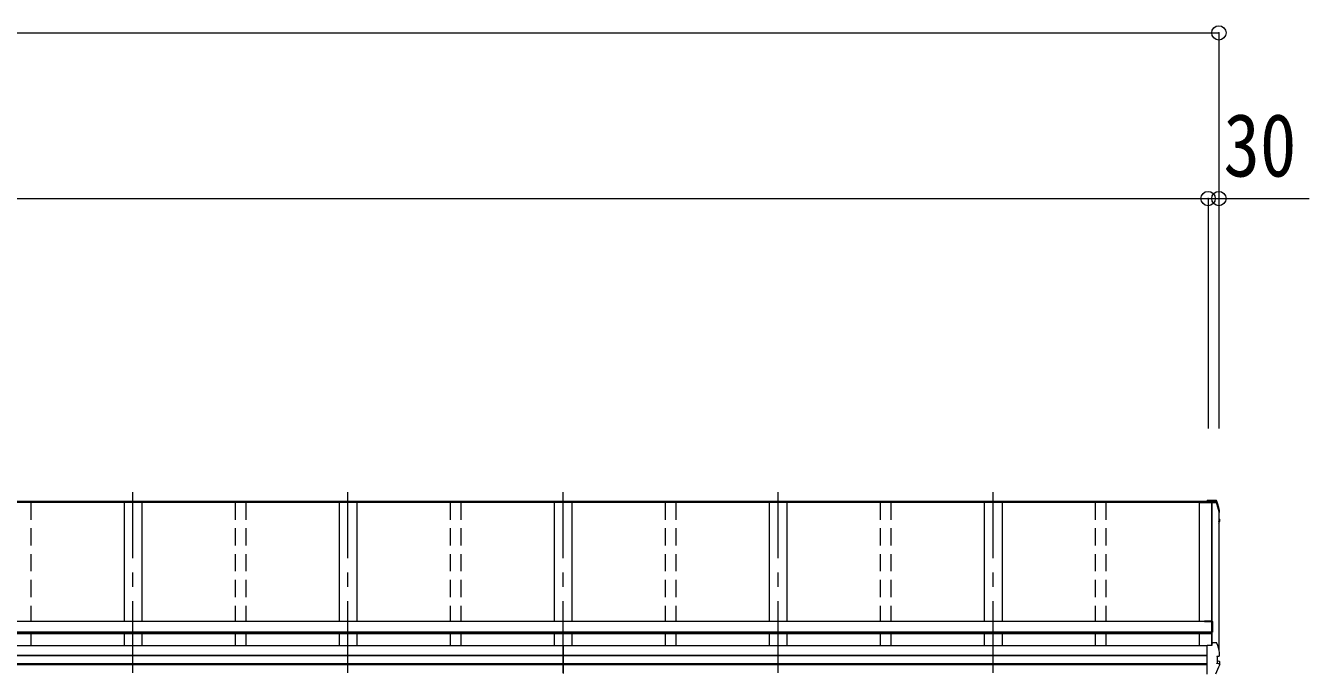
# Model space of a CAD drawing. Units: millimetres, scale not verified. Extents: x -11243 to 11243, y -7760 to 7760.
# Drawn here: x -3686 to -104, y -1896 to -89 of the extents above; entities that cross this region are included whole.
import ezdxf
from ezdxf.enums import TextEntityAlignment as Align

# ---------------------------------------------------------------- set-up
doc = ezdxf.new("R2010")
doc.units = ezdxf.units.MM
doc.header["$LTSCALE"] = 40
doc.header["$PDMODE"] = 32
doc.header["$PDSIZE"] = 40
doc.linetypes.add('CHAIN1', pattern=[8, 5, -1, 1, -1])
doc.linetypes.add('DASHED1', pattern=[1.8, 1.2, -0.6])
for name, color, linetype, lineweight in [('0-1_本体', 5, 'CHAIN1', 9), ('0-3_ELV2', 4, 'Continuous', 9), ('0-E_DET2', 6, 'Continuous', 9)]:
    doc.layers.add(name, color=color, linetype=linetype, lineweight=lineweight)
doc.styles.add('ＭＳ ゴシック', font='')
doc.styles.get('ＭＳ ゴシック').set_extended_font_data('MS Gothic')

msp = doc.modelspace()

# ---------------------------------------------------------------- linework, layer by layer
at = {"layer": '0-1_本体'}
for p, q in [((-3386.26, -1894.82), (-3386.26, -1390.64)), ((-2786.26, -1894.82), (-2786.26, -1390.64)), ((-2186.26, -1894.82), (-2186.26, -1390.64)), ((-1586.26, -1894.82), (-1586.26, -1390.64)), ((-986.26, -1894.82), (-986.26, -1390.64))]:
    msp.add_line(p, q, dxfattribs=at)
at = {"layer": '0-3_ELV2'}
for p, q in [((-386.26, -1418.26), (-8186.26, -1418.26)), ((-386.26, -1419.16), (-8186.26, -1419.16)), ((-389.26, -1415.99), (-8183.26, -1415.99)), ((-3411.26, -1419.08), (-3411.26, -1751.52)), ((-3361.26, -1419.08), (-3361.26, -1751.52)), ((-2811.26, -1419.08), (-2811.26, -1751.52)), ((-2761.26, -1419.08), (-2761.26, -1751.52)), ((-2211.26, -1419.08), (-2211.26, -1751.52)), ((-2161.26, -1419.08), (-2161.26, -1751.52)), ((-1611.26, -1419.08), (-1611.26, -1751.52)), ((-1561.26, -1419.08), (-1561.26, -1751.52)), ((-1011.26, -1419.08), (-1011.26, -1751.52)), ((-961.26, -1419.08), (-961.26, -1751.52)), ((-411.26, -1419.08), (-411.26, -1751.52)), ((-411.26, -1419.17), (-362.82, -1419.17)), ((-364.25, -1413.91), (-389.26, -1413.91)), ((-389.26, -1417.93), (-389.26, -1413.91)), ((-389.26, -1416.43), (-375.06, -1416.43)), ((-386.26, -1418.93), (-375.44, -1418.93)), ((-375.96, -1816.54), (-375.96, -1419.17)), ((-375.06, -1416.43), (-375.44, -1418.93)), ((-375.36, -1419.17), (-375.36, -1812.59)), ((-375.06, -1417.52), (-375.28, -1419.02)), ((-375.28, -1419.02), (-375.28, -1418.67)), ((-375.28, -1419.02), (-362.87, -1419.02)), ((-375.06, -1417.52), (-375.06, -1416.43)), ((-363.01, -1417.52), (-375.06, -1417.52)), ((-364.25, -1413.91), (-364.25, -1413.9)), ((-364.25, -1413.91), (-364.25, -1413.91)), ((-356.26, -1442.53), (-356.26, -1829.4)), ((-356.26, -1445.48), (-355.57, -1445.35)), ((-356.26, -1445.83), (-355.49, -1445.68)), ((-355, -1447.11), (-356.26, -1447.35)), ((-356.26, -1465.24), (-355.43, -1465.34)), ((-355.42, -1465.34), (-355.43, -1465.34)), ((-353.94, -1445.84), (-353.94, -1441.79)), ((-353.84, -1470.87), (-353.84, -1466.81)), ((-356.26, -1469.33), (-354.89, -1469.59)), ((-356.26, -1470.85), (-355.42, -1471.02)), ((-375.96, -1751.52), (-3992.06, -1751.52)), ((-395.96, -1749.36), (-375.96, -1749.36)), ((-395.96, -1749.36), (-395.96, -1751.52)), ((-395.96, -1750.9), (-375.96, -1750.9)), ((-373.96, -1751.36), (-373.96, -1780.82)), ((-375.96, -1780.55), (-3976.26, -1780.55)), ((-375.96, -1782.29), (-3976.26, -1782.29)), ((-375.96, -1785.41), (-3976.26, -1785.41)), ((-3411.26, -1785.41), (-3411.26, -1819.07)), ((-3361.26, -1785.41), (-3361.26, -1819.07)), ((-2811.26, -1785.41), (-2811.26, -1819.07)), ((-2761.26, -1785.41), (-2761.26, -1819.07)), ((-2211.26, -1785.41), (-2211.26, -1819.07)), ((-2161.26, -1785.41), (-2161.26, -1819.07)), ((-1611.26, -1785.41), (-1611.26, -1819.07)), ((-1561.26, -1785.41), (-1561.26, -1819.07)), ((-1011.26, -1785.41), (-1011.26, -1819.07)), ((-961.26, -1785.41), (-961.26, -1819.07)), ((-411.26, -1785.41), (-411.26, -1818.93)), ((-375.96, -1780.82), (-373.96, -1780.82)), ((-389.26, -1819.07), (-8183.26, -1819.07)), ((-2186.26, -1819.07), (-2186.26, -1896.67)), ((-389.26, -1817.21), (-389.26, -1816.9)), ((-389.26, -1818.52), (-389.26, -1817.21)), ((-389.26, -1898.45), (-389.26, -1818.52)), ((-376.01, -1816.9), (-375.28, -1812.11)), ((-376, -1816.9), (-375.44, -1813.22)), ((-375.44, -1816.9), (-375.44, -1813.22)), ((-375.28, -1811.76), (-375.06, -1810.27)), ((-375.28, -1811.76), (-375.28, -1812.11)), ((-363.01, -1810.27), (-375.06, -1810.27)), ((-389.26, -1845.6), (-8183.26, -1845.6)), ((-389.26, -1846.49), (-8183.26, -1846.49)), ((-361.83, -1848.21), (-355.57, -1847.44)), ((-361.83, -1848.21), (-361.83, -1848.21)), ((-361.26, -1848.35), (-361.26, -1867.56)), ((-354.89, -1862.34), (-360.85, -1861.19)), ((-355.57, -1847.44), (-355.57, -1847.44)), ((-353.94, -1845.97), (-353.94, -1838.58)), ((-389.26, -1869.71), (-8183.26, -1869.71)), ((-389.26, -1871.64), (-8183.26, -1871.64)), ((-355.43, -1869.72), (-361.83, -1868.03)), ((-361.83, -1868.03), (-361.83, -1868.03)), ((-355.43, -1869.72), (-355.42, -1869.73)), ((-353.84, -1871.01), (-353.84, -1863.62))]:
    msp.add_line(p, q, dxfattribs=at)
at = {"layer": '0-3_ELV2', "linetype": 'DASHED1'}
for p, q in [((-3671.26, -1419.16), (-3671.26, -1751.52)), ((-3101.26, -1419.16), (-3101.26, -1751.52)), ((-3071.26, -1419.16), (-3071.26, -1751.52)), ((-2501.26, -1419.16), (-2501.26, -1751.52)), ((-2471.26, -1419.16), (-2471.26, -1751.52)), ((-1901.26, -1419.16), (-1901.26, -1751.52)), ((-1871.26, -1419.16), (-1871.26, -1751.52)), ((-1301.26, -1419.16), (-1301.26, -1751.52)), ((-1271.26, -1419.16), (-1271.26, -1751.52)), ((-701.26, -1419.16), (-701.26, -1751.52)), ((-671.26, -1419.16), (-671.26, -1751.52)), ((-3671.26, -1785.41), (-3671.26, -1819.07)), ((-3101.26, -1785.41), (-3101.26, -1819.07)), ((-3071.26, -1785.41), (-3071.26, -1819.07)), ((-2501.26, -1785.41), (-2501.26, -1819.07)), ((-2471.26, -1785.41), (-2471.26, -1819.07)), ((-1901.26, -1785.41), (-1901.26, -1819.07)), ((-1871.26, -1785.41), (-1871.26, -1819.07)), ((-1301.26, -1785.41), (-1301.26, -1819.07)), ((-1271.26, -1785.41), (-1271.26, -1819.07)), ((-701.26, -1785.41), (-701.26, -1819.07)), ((-671.26, -1785.41), (-671.26, -1819.07))]:
    msp.add_line(p, q, dxfattribs=at)
at = {"layer": '0-3_ELV2'}
for points in [[(-389.26, -1417.93), (-386.26, -1417.93), (-386.26, -1418.93)], [(-361.4, -1415.18), (-361.52, -1414.89), (-361.69, -1414.62), (-361.91, -1414.39), (-362.16, -1414.21), (-362.44, -1414.08), (-362.71, -1414), (-362.94, -1413.96), (-363.17, -1413.94), (-363.43, -1413.92), (-363.71, -1413.91), (-364.02, -1413.9), (-364.33, -1413.9)], [(-353.98, -1441.47), (-356.3, -1432.62), (-358.76, -1423.85), (-361.39, -1415.19)], [(-353.98, -1441.48), (-353.95, -1441.74), (-353.94, -1441.79)], [(-356.26, -1477.07), (-355.34, -1474.83), (-353.93, -1471.35)], [(-389.26, -1816.9), (-375.06, -1816.9), (-375.06, -1810.27)], [(-361.83, -1848.21), (-361.91, -1848.24), (-361.98, -1848.29), (-362.05, -1848.37), (-362.09, -1848.46), (-362.12, -1848.57), (-362.13, -1848.69)], [(-361.26, -1848.35), (-361.24, -1848.23), (-361.21, -1848.14)], [(-355.57, -1847.44), (-355.34, -1847.37), (-355.14, -1847.22), (-354.97, -1847), (-354.85, -1846.73), (-354.78, -1846.42), (-354.77, -1846.09), (-354.82, -1845.77)], [(-355.49, -1847.43), (-355.21, -1847.35), (-354.97, -1847.28), (-354.73, -1847.18), (-354.45, -1847.01), (-354.19, -1846.74), (-354.01, -1846.39), (-353.96, -1846.01)], [(-353.98, -1838.27), (-353.95, -1838.53), (-353.94, -1838.58)], [(-353.94, -1846.01), (-353.95, -1845.92), (-353.98, -1845.66)], [(-353.93, -1871.49), (-356.79, -1878.31), (-359.74, -1885.04), (-362.77, -1891.69), (-365.9, -1898.25)], [(-361.83, -1868.03), (-361.91, -1867.99), (-361.98, -1867.93), (-362.05, -1867.85), (-362.09, -1867.74), (-362.12, -1867.63), (-362.13, -1867.51)], [(-354.74, -1871.7), (-354.65, -1871.38), (-354.62, -1871.02), (-354.67, -1870.66), (-354.78, -1870.33), (-354.95, -1870.05), (-355.17, -1869.84), (-355.42, -1869.73)], [(-353.95, -1871.51), (-353.88, -1871.35), (-353.84, -1871.17), (-353.84, -1870.99)]]:
    msp.add_lwpolyline(points, dxfattribs=at)
for centre, radius, start, end in [((-363.01, -1419.22), 1.7, 17.09071, 90.04324), ((-839.27, -1565.18), 498.32, 13.87531, 17.05651), ((-839.26, -1565.18), 499.82, 13.85121, 17.03953), ((-355.24, -1445.84), 1.3, 280.89642, 13.7954), ((-355.14, -1466.81), 1.3, 0.0377, 79.0995), ((-818.59, -1285.95), 498.64, 337.99835, 338.21754), ((-818.58, -1286.3), 498.64, 337.99835, 338.25759), ((-355.14, -1470.87), 1.3, 338.33785, 79.1132), ((-375.96, -1751.36), 2, 0, 90), ((-363.01, -1811.97), 1.7, 17.09071, 90.04324), ((-839.26, -1957.93), 499.82, 13.85121, 17.03953), ((-360.76, -1860.7), 0.499, 180.05239, 259.08482), ((-355.14, -1863.62), 1.3, 0.0377, 79.0995)]:
    msp.add_arc(centre, radius, start, end, dxfattribs=at)
at = {"layer": '0-E_DET2'}
for p, q in [((-8186.26, -571.02), (-386.26, -571.02)), ((-386.26, -571.02), (-386.26, -1212.53)), ((-386.26, -571.02), (-386.26, -1212.53)), ((-356.26, -571.02), (-356.26, -1212.53))]:
    msp.add_line(p, q, dxfattribs=at)
for points in [[(-8216.26, -108.72), (-356.26, -108.72), (-356.26, -1212.53)], [(-386.26, -571.02), (-356.26, -571.02), (-103.75, -571.02)]]:
    msp.add_lwpolyline(points, dxfattribs=at)
for p in [(-356.26, -108.72), (-386.26, -571.02), (-386.26, -571.02), (-356.26, -571.02)]:
    msp.add_point(p, dxfattribs=at)

# ---------------------------------------------------------------- texts
at = {"layer": '0-E_DET2', "color": 7, "style": 'ＭＳ ゴシック', "width": 0.85}
msp.add_text('30', height=176, dxfattribs=at).set_placement((-343.34, -562.45), align=Align.BOTTOM_LEFT)

doc.saveas('drawing.dxf')
